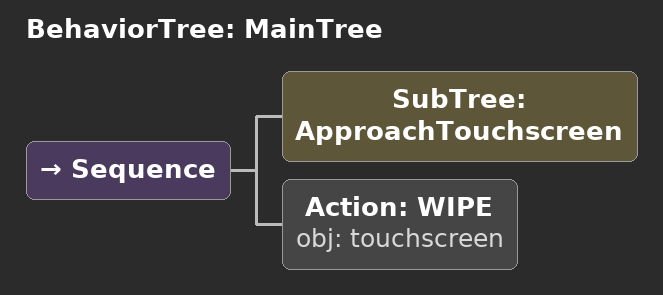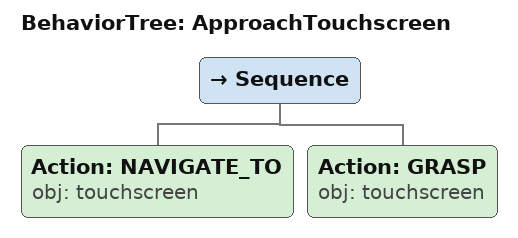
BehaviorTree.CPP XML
<root main_tree_to_execute="MainTree">
  <BehaviorTree ID="MainTree">
    <Sequence>
      <!-- Execute subtree ApproachTouchscreen -->
      <SubTree ID="ApproachTouchscreen" />
      <!-- Wipe touchscreen -->
      <Action ID="WIPE" obj="touchscreen" />
    </Sequence>
  </BehaviorTree>
  <!-- Subtree definition ApproachTouchscreen -->
  <BehaviorTree ID="ApproachTouchscreen">
    <Sequence>
      <!-- Navigate to touchscreen -->
      <Action ID="NAVIGATE_TO" obj="touchscreen" />
      <!-- Grasp touchscreen -->
      <Action ID="GRASP" obj="touchscreen" />
    </Sequence>
  </BehaviorTree>
</root>
